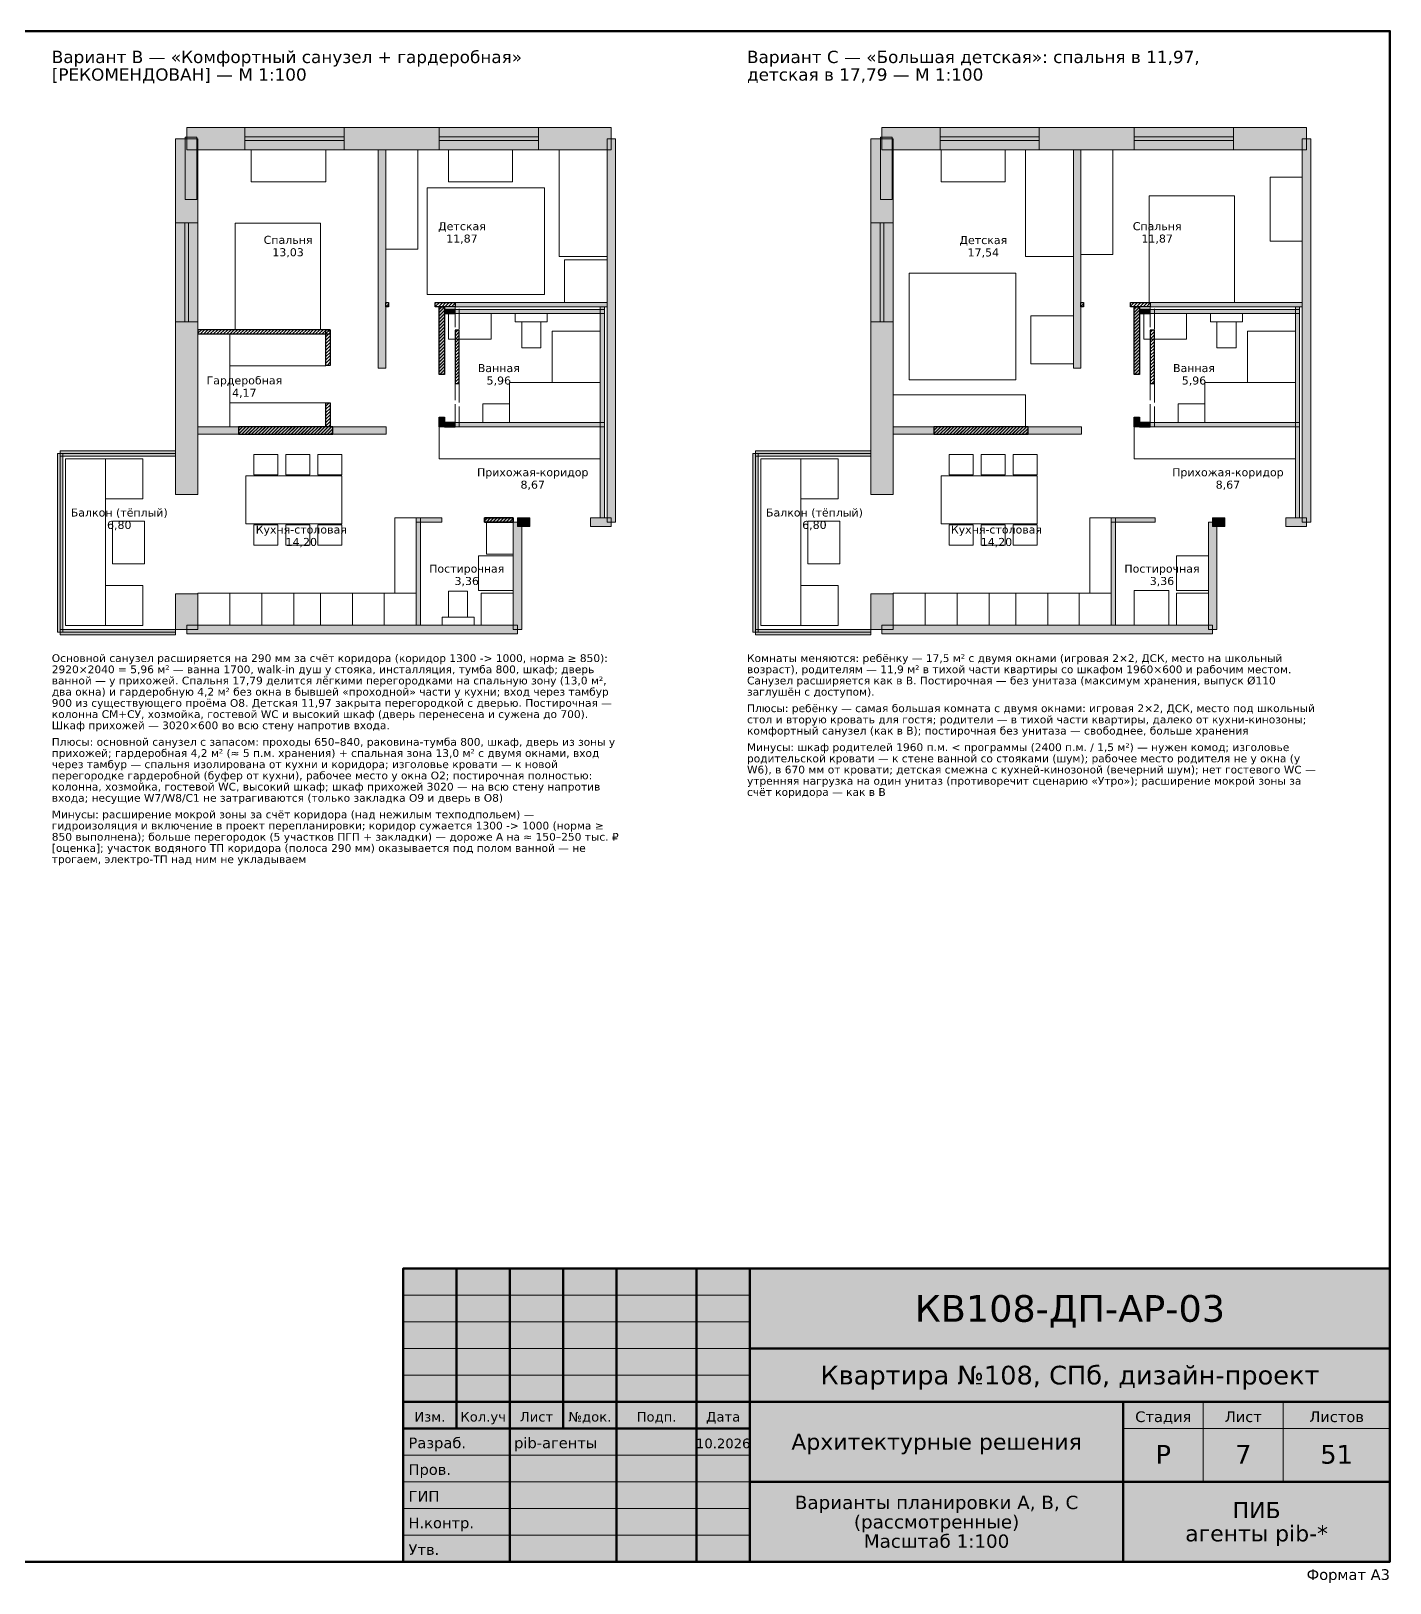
# Model space of a CAD drawing. Header units: millimetres. Extents: x 2000 to 41500, y 103 to 29200.
# Drawn here: x 16023 to 41500, y 103 to 29200 of the extents above; entities that cross this region are included whole.
import ezdxf
from ezdxf.enums import TextEntityAlignment as Align

# ---------------------------------------------------------------- set-up
doc = ezdxf.new("R2010")
doc.units = ezdxf.units.MM
doc.linetypes.add('DASHED', pattern=[1.524, 1.27, -0.254])
for name, color, linetype in [('AR-DEMO', 1, 'DASHED'), ('AR-NEW', 5, 'CONTINUOUS'), ('AR-WALLS', 7, 'CONTINUOUS'), ('FRAME', 7, 'CONTINUOUS'), ('FURN', 8, 'CONTINUOUS'), ('TEXT', 7, 'CONTINUOUS')]:
    doc.layers.add(name, color=color, linetype=linetype)
doc.styles.add('GOST', font='DejaVuSans.ttf')

msp = doc.modelspace()

# ---------------------------------------------------------------- hatches: boundary and pattern name
at = {"layer": 'AR-NEW', "true_color": 0x1f4e9c}
h = msp.add_hatch(dxfattribs=at)
h.set_pattern_fill('ANSI31', scale=13.75)
h.paths.add_polyline_path([(22672, 24031), (22672, 24111), (22722, 24111), (22722, 24031), (22672, 24031)])
h = msp.add_hatch(dxfattribs=at)
h.set_pattern_fill('ANSI31', scale=13.75)
h.paths.add_polyline_path([(23973, 24111), (23973, 24031), (23602, 24031), (23602, 24111), (23973, 24111)])
h = msp.add_hatch(dxfattribs=at)
h.set_pattern_fill('ANSI31', scale=13.75)
h.paths.add_polyline_path([(23673, 24031), (23773, 24031), (23773, 22760), (23673, 22760), (23673, 24031)])
at = {"layer": 'AR-NEW', "true_color": 0xe3eefb, "transparency": 33554559}
h = msp.add_hatch(color=7, dxfattribs=at)
h.dxf.hatch_style = 1
h.paths.add_polyline_path([(23673, 24031), (23773, 24031), (23773, 22760), (23673, 22760), (23673, 24031)])
at = {"layer": 'AR-NEW', "true_color": 0x1f4e9c}
h = msp.add_hatch(dxfattribs=at)
h.set_pattern_fill('ANSI31', scale=13.75)
h.paths.add_polyline_path([(23973, 23901), (23973, 23981), (23773, 23981), (23773, 23901), (23973, 23901)])
at = {"layer": 'AR-NEW', "true_color": 0xe3eefb, "transparency": 33554559}
h = msp.add_hatch(color=7, dxfattribs=at)
h.dxf.hatch_style = 1
h.paths.add_polyline_path([(23973, 23901), (23973, 23981), (23773, 23981), (23773, 23901), (23973, 23901)])
at = {"layer": 'AR-NEW', "true_color": 0x1f4e9c}
h = msp.add_hatch(dxfattribs=at)
h.set_pattern_fill('ANSI31', scale=13.75)
h.paths.add_polyline_path([(35706, 24031), (35706, 24111), (35756, 24111), (35756, 24031), (35706, 24031)])
h = msp.add_hatch(dxfattribs=at)
h.set_pattern_fill('ANSI31', scale=13.75)
h.paths.add_polyline_path([(37006, 24111), (37006, 24031), (36636, 24031), (36636, 24111), (37006, 24111)])
h = msp.add_hatch(dxfattribs=at)
h.set_pattern_fill('ANSI31', scale=13.75)
h.paths.add_polyline_path([(36706, 24031), (36806, 24031), (36806, 22760), (36706, 22760), (36706, 24031)])
at = {"layer": 'AR-NEW', "true_color": 0xe3eefb, "transparency": 33554559}
h = msp.add_hatch(color=7, dxfattribs=at)
h.dxf.hatch_style = 1
h.paths.add_polyline_path([(36706, 24031), (36806, 24031), (36806, 22760), (36706, 22760), (36706, 24031)])
at = {"layer": 'AR-NEW', "true_color": 0x1f4e9c}
h = msp.add_hatch(dxfattribs=at)
h.set_pattern_fill('ANSI31', scale=13.75)
h.paths.add_polyline_path([(37006, 23901), (37006, 23981), (36806, 23981), (36806, 23901), (37006, 23901)])
at = {"layer": 'AR-NEW', "true_color": 0xe3eefb, "transparency": 33554559}
h = msp.add_hatch(color=7, dxfattribs=at)
h.dxf.hatch_style = 1
h.paths.add_polyline_path([(37006, 23901), (37006, 23981), (36806, 23981), (36806, 23901), (37006, 23901)])
at = {"layer": 'AR-NEW', "true_color": 0x1f4e9c}
h = msp.add_hatch(dxfattribs=at)
h.set_pattern_fill('ANSI31', scale=13.75)
h.paths.add_polyline_path([(21632, 23520), (21632, 23600), (19152, 23600), (19152, 23520), (21632, 23520)])
h = msp.add_hatch(dxfattribs=at)
h.set_pattern_fill('ANSI31', scale=13.75)
h.paths.add_polyline_path([(21552, 23600), (21632, 23600), (21632, 22931), (21552, 22931), (21552, 23600)])
h = msp.add_hatch(dxfattribs=at)
h.set_pattern_fill('ANSI31', scale=13.75)
h.paths.add_polyline_path([(24052, 22591), (24052, 23591), (23973, 23591), (23973, 22591), (24052, 22591)])
h = msp.add_hatch(dxfattribs=at)
h.set_pattern_fill('ANSI31', scale=13.75)
h.paths.add_polyline_path([(37086, 22591), (37086, 23591), (37006, 23591), (37006, 22591), (37086, 22591)])
h = msp.add_hatch(dxfattribs=at)
h.set_pattern_fill('ANSI31', scale=13.75)
h.paths.add_polyline_path([(21632, 21781), (21552, 21781), (21552, 22231), (21632, 22231), (21632, 21781)])
h = msp.add_hatch(dxfattribs=at)
h.set_pattern_fill('ANSI31', scale=13.75)
h.paths.add_polyline_path([(23773, 21781), (23673, 21781), (23673, 21960), (23773, 21960), (23773, 21781)])
at = {"layer": 'AR-NEW', "true_color": 0xe3eefb, "transparency": 33554559}
h = msp.add_hatch(color=7, dxfattribs=at)
h.dxf.hatch_style = 1
h.paths.add_polyline_path([(23773, 21781), (23673, 21781), (23673, 21960), (23773, 21960), (23773, 21781)])
at = {"layer": 'AR-NEW', "true_color": 0x1f4e9c}
h = msp.add_hatch(dxfattribs=at)
h.set_pattern_fill('ANSI31', scale=13.75)
h.paths.add_polyline_path([(23973, 21781), (23973, 21861), (23773, 21861), (23773, 21781), (23973, 21781)])
at = {"layer": 'AR-NEW', "true_color": 0xe3eefb, "transparency": 33554559}
h = msp.add_hatch(color=7, dxfattribs=at)
h.dxf.hatch_style = 1
h.paths.add_polyline_path([(23973, 21781), (23973, 21861), (23773, 21861), (23773, 21781), (23973, 21781)])
at = {"layer": 'AR-NEW', "true_color": 0x1f4e9c}
h = msp.add_hatch(dxfattribs=at)
h.set_pattern_fill('ANSI31', scale=13.75)
h.paths.add_polyline_path([(36806, 21781), (36706, 21781), (36706, 21960), (36806, 21960), (36806, 21781)])
at = {"layer": 'AR-NEW', "true_color": 0xe3eefb, "transparency": 33554559}
h = msp.add_hatch(color=7, dxfattribs=at)
h.dxf.hatch_style = 1
h.paths.add_polyline_path([(36806, 21781), (36706, 21781), (36706, 21960), (36806, 21960), (36806, 21781)])
at = {"layer": 'AR-NEW', "true_color": 0x1f4e9c}
h = msp.add_hatch(dxfattribs=at)
h.set_pattern_fill('ANSI31', scale=13.75)
h.paths.add_polyline_path([(37006, 21781), (37006, 21861), (36806, 21861), (36806, 21781), (37006, 21781)])
at = {"layer": 'AR-NEW', "true_color": 0xe3eefb, "transparency": 33554559}
h = msp.add_hatch(color=7, dxfattribs=at)
h.dxf.hatch_style = 1
h.paths.add_polyline_path([(37006, 21781), (37006, 21861), (36806, 21861), (36806, 21781), (37006, 21781)])
at = {"layer": 'AR-NEW', "true_color": 0x1f4e9c}
h = msp.add_hatch(dxfattribs=at)
h.set_pattern_fill('ANSI31', scale=13.75)
h.paths.add_polyline_path([(21682, 21641), (21682, 21781), (19912, 21781), (19912, 21641), (21682, 21641)])
at = {"layer": 'AR-NEW', "true_color": 0xfbf3df, "transparency": 33554559}
h = msp.add_hatch(color=7, dxfattribs=at)
h.dxf.hatch_style = 1
h.paths.add_polyline_path([(21682, 21641), (21682, 21781), (19912, 21781), (19912, 21641), (21682, 21641)])
at = {"layer": 'AR-NEW', "true_color": 0x1f4e9c}
h = msp.add_hatch(dxfattribs=at)
h.set_pattern_fill('ANSI31', scale=13.75)
h.paths.add_polyline_path([(21682, 21640), (21682, 21780), (19912, 21780), (19912, 21640), (21682, 21640)])
h = msp.add_hatch(dxfattribs=at)
h.set_pattern_fill('ANSI31', scale=13.75)
h.paths.add_polyline_path([(34716, 21641), (34716, 21781), (32946, 21781), (32946, 21641), (34716, 21641)])
at = {"layer": 'AR-NEW', "true_color": 0xfbf3df, "transparency": 33554559}
h = msp.add_hatch(color=7, dxfattribs=at)
h.dxf.hatch_style = 1
h.paths.add_polyline_path([(34716, 21641), (34716, 21781), (32946, 21781), (32946, 21641), (34716, 21641)])
at = {"layer": 'AR-NEW', "true_color": 0x1f4e9c}
h = msp.add_hatch(dxfattribs=at)
h.set_pattern_fill('ANSI31', scale=13.75)
h.paths.add_polyline_path([(34716, 21640), (34716, 21780), (32946, 21780), (32946, 21640), (34716, 21640)])
h = msp.add_hatch(dxfattribs=at)
h.set_pattern_fill('ANSI31', scale=13.75)
h.paths.add_polyline_path([(25062, 19991), (25062, 20071), (24523, 20071), (24523, 19991), (25062, 19991)])
at = {"layer": 'AR-NEW', "true_color": 0xe3eefb, "transparency": 33554559}
h = msp.add_hatch(color=7, dxfattribs=at)
h.dxf.hatch_style = 1
h.paths.add_polyline_path([(25062, 19991), (25062, 20071), (24523, 20071), (24523, 19991), (25062, 19991)])
at = {"layer": 'AR-NEW', "true_color": 0x1f4e9c}
h = msp.add_hatch(dxfattribs=at)
h.set_pattern_fill('ANSI31', scale=13.75)
h.paths.add_polyline_path([(25062, 20071), (25062, 19991), (24523, 19991), (24523, 20071), (25062, 20071)])
at = {"layer": 'AR-WALLS', "true_color": 0x262626}
h = msp.add_hatch(color=7, dxfattribs=at)
h.dxf.hatch_style = 1
h.paths.add_polyline_path([(18942, 27391), (20032, 27391), (20032, 26971), (18942, 26971), (18942, 27391)])
at = {"layer": 'AR-WALLS', "true_color": 0xffffff}
h = msp.add_hatch(color=7, dxfattribs=at)
h.dxf.hatch_style = 1
h.paths.add_polyline_path([(20032, 26971), (21892, 26971), (21892, 27391), (20032, 27391)])
at = {"layer": 'AR-WALLS', "true_color": 0x262626}
h = msp.add_hatch(color=7, dxfattribs=at)
h.dxf.hatch_style = 1
h.paths.add_polyline_path([(21892, 26971), (21892, 27391), (23673, 27391), (23673, 26971), (21892, 26971)])
at = {"layer": 'AR-WALLS', "true_color": 0xffffff}
h = msp.add_hatch(color=7, dxfattribs=at)
h.dxf.hatch_style = 1
h.paths.add_polyline_path([(23673, 26971), (25534, 26971), (25534, 27391), (23673, 27391)])
at = {"layer": 'AR-WALLS', "true_color": 0x262626}
h = msp.add_hatch(color=7, dxfattribs=at)
h.dxf.hatch_style = 1
h.paths.add_polyline_path([(26902, 26971), (25534, 26971), (25534, 27391), (26902, 27391), (26902, 26971)])
h = msp.add_hatch(color=7, dxfattribs=at)
h.dxf.hatch_style = 1
h.paths.add_polyline_path([(31976, 27391), (33066, 27391), (33066, 26971), (31976, 26971), (31976, 27391)])
at = {"layer": 'AR-WALLS', "true_color": 0xffffff}
h = msp.add_hatch(color=7, dxfattribs=at)
h.dxf.hatch_style = 1
h.paths.add_polyline_path([(33066, 26971), (34926, 26971), (34926, 27391), (33066, 27391)])
at = {"layer": 'AR-WALLS', "true_color": 0x262626}
h = msp.add_hatch(color=7, dxfattribs=at)
h.dxf.hatch_style = 1
h.paths.add_polyline_path([(34926, 26971), (34926, 27391), (36706, 27391), (36706, 26971), (34926, 26971)])
at = {"layer": 'AR-WALLS', "true_color": 0xffffff}
h = msp.add_hatch(color=7, dxfattribs=at)
h.dxf.hatch_style = 1
h.paths.add_polyline_path([(36706, 26971), (38567, 26971), (38567, 27391), (36706, 27391)])
at = {"layer": 'AR-WALLS', "true_color": 0x262626}
h = msp.add_hatch(color=7, dxfattribs=at)
h.dxf.hatch_style = 1
h.paths.add_polyline_path([(39936, 26971), (38567, 26971), (38567, 27391), (39936, 27391), (39936, 26971)])
h = msp.add_hatch(color=7, dxfattribs=at)
h.dxf.hatch_style = 1
h.paths.add_polyline_path([(19152, 27181), (19152, 25606), (18732, 25606), (18732, 27181), (19152, 27181)])
h = msp.add_hatch(color=7, dxfattribs=at)
h.dxf.hatch_style = 1
h.paths.add_polyline_path([(19132, 26041), (19132, 27211), (18912, 27211), (18912, 26041), (19132, 26041)])
h = msp.add_hatch(color=7, dxfattribs=at)
h.dxf.hatch_style = 1
h.paths.add_polyline_path([(26982, 19990), (26982, 27181), (26823, 27181), (26823, 19990), (26982, 19990)])
h = msp.add_hatch(color=7, dxfattribs=at)
h.dxf.hatch_style = 1
h.paths.add_polyline_path([(32186, 27181), (32186, 25606), (31766, 25606), (31766, 27181), (32186, 27181)])
h = msp.add_hatch(color=7, dxfattribs=at)
h.dxf.hatch_style = 1
h.paths.add_polyline_path([(32165, 26041), (32165, 27211), (31946, 27211), (31946, 26041), (32165, 26041)])
h = msp.add_hatch(color=7, dxfattribs=at)
h.dxf.hatch_style = 1
h.paths.add_polyline_path([(40016, 19990), (40016, 27181), (39856, 27181), (39856, 19990), (40016, 19990)])
h = msp.add_hatch(color=7, dxfattribs=at)
h.dxf.hatch_style = 1
h.paths.add_polyline_path([(22532, 26971), (22672, 26971), (22672, 22880), (22532, 22880), (22532, 26971)])
h = msp.add_hatch(color=7, dxfattribs=at)
h.dxf.hatch_style = 1
h.paths.add_polyline_path([(35566, 26971), (35706, 26971), (35706, 22880), (35566, 22880), (35566, 26971)])
at = {"layer": 'AR-WALLS', "true_color": 0xffffff}
h = msp.add_hatch(color=7, dxfattribs=at)
h.dxf.hatch_style = 1
h.paths.add_polyline_path([(18732, 23746), (19152, 23746), (19152, 25606), (18732, 25606)])
h = msp.add_hatch(color=7, dxfattribs=at)
h.dxf.hatch_style = 1
h.paths.add_polyline_path([(31766, 23746), (32186, 23746), (32186, 25606), (31766, 25606)])
at = {"layer": 'AR-WALLS', "true_color": 0x6e6e6e}
h = msp.add_hatch(color=7, dxfattribs=at)
h.dxf.hatch_style = 1
h.paths.add_polyline_path([(26823, 24030), (26823, 24110), (23973, 24110), (23973, 24030), (26823, 24030)])
h = msp.add_hatch(color=7, dxfattribs=at)
h.dxf.hatch_style = 1
h.paths.add_polyline_path([(26774, 23901), (26774, 23981), (23973, 23981), (23973, 23901), (26774, 23901)])
h = msp.add_hatch(color=7, dxfattribs=at)
h.dxf.hatch_style = 1
h.paths.add_polyline_path([(26774, 20071), (26774, 24030), (26694, 24030), (26694, 20071), (26774, 20071)])
h = msp.add_hatch(color=7, dxfattribs=at)
h.dxf.hatch_style = 1
h.paths.add_polyline_path([(39856, 24030), (39856, 24110), (37006, 24110), (37006, 24030), (39856, 24030)])
h = msp.add_hatch(color=7, dxfattribs=at)
h.dxf.hatch_style = 1
h.paths.add_polyline_path([(39807, 23901), (39807, 23981), (37006, 23981), (37006, 23901), (39807, 23901)])
h = msp.add_hatch(color=7, dxfattribs=at)
h.dxf.hatch_style = 1
h.paths.add_polyline_path([(39807, 20071), (39807, 24030), (39727, 24030), (39727, 20071), (39807, 20071)])
at = {"layer": 'AR-WALLS', "true_color": 0x262626}
h = msp.add_hatch(color=7, dxfattribs=at)
h.dxf.hatch_style = 1
h.paths.add_polyline_path([(18732, 23746), (19152, 23746), (19152, 20510), (18732, 20510), (18732, 23746)])
h = msp.add_hatch(color=7, dxfattribs=at)
h.dxf.hatch_style = 1
h.paths.add_polyline_path([(31766, 23746), (32186, 23746), (32186, 20510), (31766, 20510), (31766, 23746)])
at = {"layer": 'AR-WALLS', "true_color": 0x6e6e6e}
h = msp.add_hatch(color=7, dxfattribs=at)
h.dxf.hatch_style = 1
h.paths.add_polyline_path([(26774, 21781), (26774, 21861), (23973, 21861), (23973, 21781), (26774, 21781)])
h = msp.add_hatch(color=7, dxfattribs=at)
h.dxf.hatch_style = 1
h.paths.add_polyline_path([(39807, 21781), (39807, 21861), (37006, 21861), (37006, 21781), (39807, 21781)])
at = {"layer": 'AR-WALLS', "true_color": 0x262626}
h = msp.add_hatch(color=7, dxfattribs=at)
h.dxf.hatch_style = 1
h.paths.add_polyline_path([(19152, 21640), (19152, 21780), (19912, 21780), (19912, 21640), (19152, 21640)])
h = msp.add_hatch(color=7, dxfattribs=at)
h.dxf.hatch_style = 1
h.paths.add_polyline_path([(22682, 21780), (22682, 21640), (21682, 21640), (21682, 21780), (22682, 21780)])
h = msp.add_hatch(color=7, dxfattribs=at)
h.dxf.hatch_style = 1
h.paths.add_polyline_path([(32186, 21640), (32186, 21780), (32946, 21780), (32946, 21640), (32186, 21640)])
h = msp.add_hatch(color=7, dxfattribs=at)
h.dxf.hatch_style = 1
h.paths.add_polyline_path([(35716, 21780), (35716, 21640), (34716, 21640), (34716, 21780), (35716, 21780)])
at = {"layer": 'AR-WALLS', "true_color": 0xffffff}
h = msp.add_hatch(color=7, dxfattribs=at)
h.dxf.hatch_style = 1
h.paths.add_polyline_path([(16522, 17930), (16622, 17930), (16622, 21278), (16522, 21278)])
h = msp.add_hatch(color=7, dxfattribs=at)
h.dxf.hatch_style = 1
h.paths.add_polyline_path([(16572, 21228), (18732, 21228), (18732, 21328), (16572, 21328)])
h = msp.add_hatch(color=7, dxfattribs=at)
h.dxf.hatch_style = 1
h.paths.add_polyline_path([(29555, 17930), (29655, 17930), (29655, 21278), (29555, 21278)])
h = msp.add_hatch(color=7, dxfattribs=at)
h.dxf.hatch_style = 1
h.paths.add_polyline_path([(29605, 21228), (31766, 21228), (31766, 21328), (29605, 21328)])
at = {"layer": 'AR-WALLS', "true_color": 0x6e6e6e}
h = msp.add_hatch(color=7, dxfattribs=at)
h.dxf.hatch_style = 1
h.paths.add_polyline_path([(23323, 18060), (23323, 20071), (23242, 20071), (23242, 18060), (23323, 18060)])
h = msp.add_hatch(color=7, dxfattribs=at)
h.dxf.hatch_style = 1
h.paths.add_polyline_path([(23242, 20071), (23723, 20071), (23723, 19991), (23242, 19991), (23242, 20071)])
at = {"layer": 'AR-WALLS', "true_color": 0x262626}
h = msp.add_hatch(color=7, dxfattribs=at)
h.dxf.hatch_style = 1
h.paths.add_polyline_path([(25223, 17980), (25223, 19990), (25062, 19990), (25062, 17980), (25223, 17980)])
h = msp.add_hatch(color=7, dxfattribs=at)
h.dxf.hatch_style = 1
h.paths.add_polyline_path([(25142, 19910), (25142, 20070), (25373, 20070), (25373, 19910), (25142, 19910)])
h = msp.add_hatch(color=7, dxfattribs=at)
h.dxf.hatch_style = 1
h.paths.add_polyline_path([(26902, 20070), (26902, 19910), (26512, 19910), (26512, 20070), (26902, 20070)])
at = {"layer": 'AR-WALLS', "true_color": 0x6e6e6e}
h = msp.add_hatch(color=7, dxfattribs=at)
h.dxf.hatch_style = 1
h.paths.add_polyline_path([(36356, 18060), (36356, 20071), (36276, 20071), (36276, 18060), (36356, 18060)])
h = msp.add_hatch(color=7, dxfattribs=at)
h.dxf.hatch_style = 1
h.paths.add_polyline_path([(36276, 19991), (36276, 20071), (37096, 20071), (37096, 19991), (36276, 19991)])
at = {"layer": 'AR-WALLS', "true_color": 0x262626}
h = msp.add_hatch(color=7, dxfattribs=at)
h.dxf.hatch_style = 1
h.paths.add_polyline_path([(38256, 17980), (38256, 19990), (38096, 19990), (38096, 17980), (38256, 17980)])
h = msp.add_hatch(color=7, dxfattribs=at)
h.dxf.hatch_style = 1
h.paths.add_polyline_path([(38176, 19910), (38176, 20070), (38406, 20070), (38406, 19910), (38176, 19910)])
h = msp.add_hatch(color=7, dxfattribs=at)
h.dxf.hatch_style = 1
h.paths.add_polyline_path([(39936, 20070), (39936, 19910), (39546, 19910), (39546, 20070), (39936, 20070)])
h = msp.add_hatch(color=7, dxfattribs=at)
h.dxf.hatch_style = 1
h.paths.add_polyline_path([(18732, 17980), (18732, 18650), (19152, 18650), (19152, 17980), (18732, 17980)])
h = msp.add_hatch(color=7, dxfattribs=at)
h.dxf.hatch_style = 1
h.paths.add_polyline_path([(31766, 17980), (31766, 18650), (32186, 18650), (32186, 17980), (31766, 17980)])
h = msp.add_hatch(color=7, dxfattribs=at)
h.dxf.hatch_style = 1
h.paths.add_polyline_path([(25142, 17900), (25142, 18060), (18942, 18060), (18942, 17900), (25142, 17900)])
h = msp.add_hatch(color=7, dxfattribs=at)
h.dxf.hatch_style = 1
h.paths.add_polyline_path([(38176, 17900), (38176, 18060), (31976, 18060), (31976, 17900), (38176, 17900)])
at = {"layer": 'AR-WALLS', "true_color": 0xffffff}
h = msp.add_hatch(color=7, dxfattribs=at)
h.dxf.hatch_style = 1
h.paths.add_polyline_path([(16572, 17880), (18732, 17880), (18732, 17980), (16572, 17980)])
h = msp.add_hatch(color=7, dxfattribs=at)
h.dxf.hatch_style = 1
h.paths.add_polyline_path([(29605, 17880), (31766, 17880), (31766, 17980), (29605, 17980)])
at = {"layer": 'FRAME', "true_color": 0xffffff}
h = msp.add_hatch(color=7, dxfattribs=at)
h.dxf.hatch_style = 1
h.paths.add_polyline_path([(23000, 500), (41500, 500), (41500, 6000), (23000, 6000)])

# ---------------------------------------------------------------- linework, layer by layer
at = {"layer": 'AR-DEMO', "linetype": 'DASHED', "lineweight": 20, "ltscale": 300, "true_color": 0xc0392b}
for points in [[(24052, 21781), (24052, 24030), (23973, 24030), (23973, 21781), (24052, 21781)], [(37086, 21781), (37086, 24030), (37006, 24030), (37006, 21781), (37086, 21781)]]:
    msp.add_lwpolyline(points, close=True, dxfattribs=at)
at = {"layer": 'AR-NEW', "lineweight": 25, "true_color": 0x1f4e9c}
for points in [[(22672, 24031), (22672, 24111), (22722, 24111), (22722, 24031), (22672, 24031)], [(23973, 24111), (23973, 24031), (23602, 24031), (23602, 24111), (23973, 24111)], [(23673, 24031), (23773, 24031), (23773, 22760), (23673, 22760), (23673, 24031)], [(23973, 23901), (23973, 23981), (23773, 23981), (23773, 23901), (23973, 23901)], [(35706, 24031), (35706, 24111), (35756, 24111), (35756, 24031), (35706, 24031)], [(37006, 24111), (37006, 24031), (36636, 24031), (36636, 24111), (37006, 24111)], [(36706, 24031), (36806, 24031), (36806, 22760), (36706, 22760), (36706, 24031)], [(37006, 23901), (37006, 23981), (36806, 23981), (36806, 23901), (37006, 23901)], [(21632, 23520), (21632, 23600), (19152, 23600), (19152, 23520), (21632, 23520)], [(21552, 23600), (21632, 23600), (21632, 22931), (21552, 22931), (21552, 23600)], [(24052, 22591), (24052, 23591), (23973, 23591), (23973, 22591), (24052, 22591)], [(37086, 22591), (37086, 23591), (37006, 23591), (37006, 22591), (37086, 22591)], [(21632, 21781), (21552, 21781), (21552, 22231), (21632, 22231), (21632, 21781)], [(23773, 21781), (23673, 21781), (23673, 21960), (23773, 21960), (23773, 21781)], [(23973, 21781), (23973, 21861), (23773, 21861), (23773, 21781), (23973, 21781)], [(36806, 21781), (36706, 21781), (36706, 21960), (36806, 21960), (36806, 21781)], [(37006, 21781), (37006, 21861), (36806, 21861), (36806, 21781), (37006, 21781)], [(21682, 21641), (21682, 21781), (19912, 21781), (19912, 21641), (21682, 21641)], [(21682, 21640), (21682, 21780), (19912, 21780), (19912, 21640), (21682, 21640)], [(34716, 21641), (34716, 21781), (32946, 21781), (32946, 21641), (34716, 21641)], [(34716, 21640), (34716, 21780), (32946, 21780), (32946, 21640), (34716, 21640)], [(25062, 19991), (25062, 20071), (24523, 20071), (24523, 19991), (25062, 19991)], [(25062, 20071), (25062, 19991), (24523, 19991), (24523, 20071), (25062, 20071)]]:
    msp.add_lwpolyline(points, close=True, dxfattribs=at)
at = {"layer": 'AR-WALLS', "color": 7, "lineweight": 20}
for points in [[(18942, 27391), (20032, 27391), (20032, 26971), (18942, 26971), (18942, 27391)], [(21892, 26971), (21892, 27391), (23673, 27391), (23673, 26971), (21892, 26971)], [(26902, 26971), (25534, 26971), (25534, 27391), (26902, 27391), (26902, 26971)], [(31976, 27391), (33066, 27391), (33066, 26971), (31976, 26971), (31976, 27391)], [(34926, 26971), (34926, 27391), (36706, 27391), (36706, 26971), (34926, 26971)], [(39936, 26971), (38567, 26971), (38567, 27391), (39936, 27391), (39936, 26971)], [(19152, 27181), (19152, 25606), (18732, 25606), (18732, 27181), (19152, 27181)], [(19132, 26041), (19132, 27211), (18912, 27211), (18912, 26041), (19132, 26041)], [(26982, 19990), (26982, 27181), (26823, 27181), (26823, 19990), (26982, 19990)], [(32186, 27181), (32186, 25606), (31766, 25606), (31766, 27181), (32186, 27181)], [(32165, 26041), (32165, 27211), (31946, 27211), (31946, 26041), (32165, 26041)], [(40016, 19990), (40016, 27181), (39856, 27181), (39856, 19990), (40016, 19990)], [(22532, 26971), (22672, 26971), (22672, 22880), (22532, 22880), (22532, 26971)], [(35566, 26971), (35706, 26971), (35706, 22880), (35566, 22880), (35566, 26971)], [(26823, 24030), (26823, 24110), (23973, 24110), (23973, 24030), (26823, 24030)], [(26774, 23901), (26774, 23981), (23973, 23981), (23973, 23901), (26774, 23901)], [(26774, 20071), (26774, 24030), (26694, 24030), (26694, 20071), (26774, 20071)], [(39856, 24030), (39856, 24110), (37006, 24110), (37006, 24030), (39856, 24030)], [(39807, 23901), (39807, 23981), (37006, 23981), (37006, 23901), (39807, 23901)], [(39807, 20071), (39807, 24030), (39727, 24030), (39727, 20071), (39807, 20071)], [(18732, 23746), (19152, 23746), (19152, 20510), (18732, 20510), (18732, 23746)], [(31766, 23746), (32186, 23746), (32186, 20510), (31766, 20510), (31766, 23746)], [(26774, 21781), (26774, 21861), (23973, 21861), (23973, 21781), (26774, 21781)], [(39807, 21781), (39807, 21861), (37006, 21861), (37006, 21781), (39807, 21781)], [(19152, 21640), (19152, 21780), (19912, 21780), (19912, 21640), (19152, 21640)], [(22682, 21780), (22682, 21640), (21682, 21640), (21682, 21780), (22682, 21780)], [(32186, 21640), (32186, 21780), (32946, 21780), (32946, 21640), (32186, 21640)], [(35716, 21780), (35716, 21640), (34716, 21640), (34716, 21780), (35716, 21780)], [(16522, 17930), (16622, 17930), (16622, 21278), (16522, 21278)], [(16572, 21228), (18732, 21228), (18732, 21328), (16572, 21328)], [(29555, 17930), (29655, 17930), (29655, 21278), (29555, 21278)], [(29605, 21228), (31766, 21228), (31766, 21328), (29605, 21328)], [(23323, 18060), (23323, 20071), (23242, 20071), (23242, 18060), (23323, 18060)], [(23242, 20071), (23723, 20071), (23723, 19991), (23242, 19991), (23242, 20071)], [(25223, 17980), (25223, 19990), (25062, 19990), (25062, 17980), (25223, 17980)], [(25142, 19910), (25142, 20070), (25373, 20070), (25373, 19910), (25142, 19910)], [(26902, 20070), (26902, 19910), (26512, 19910), (26512, 20070), (26902, 20070)], [(36356, 18060), (36356, 20071), (36276, 20071), (36276, 18060), (36356, 18060)], [(36276, 19991), (36276, 20071), (37096, 20071), (37096, 19991), (36276, 19991)], [(38256, 17980), (38256, 19990), (38096, 19990), (38096, 17980), (38256, 17980)], [(38176, 19910), (38176, 20070), (38406, 20070), (38406, 19910), (38176, 19910)], [(39936, 20070), (39936, 19910), (39546, 19910), (39546, 20070), (39936, 20070)], [(18732, 17980), (18732, 18650), (19152, 18650), (19152, 17980), (18732, 17980)], [(31766, 17980), (31766, 18650), (32186, 18650), (32186, 17980), (31766, 17980)], [(25142, 17900), (25142, 18060), (18942, 18060), (18942, 17900), (25142, 17900)], [(38176, 17900), (38176, 18060), (31976, 18060), (31976, 17900), (38176, 17900)], [(16572, 17880), (18732, 17880), (18732, 17980), (16572, 17980)], [(29605, 17880), (31766, 17880), (31766, 17980), (29605, 17980)]]:
    msp.add_lwpolyline(points, close=True, dxfattribs=at)
at = {"layer": 'AR-WALLS', "color": 7, "lineweight": 15}
for points in [[(20032, 26971), (21892, 26971), (21892, 27391), (20032, 27391)], [(23673, 26971), (25534, 26971), (25534, 27391), (23673, 27391)], [(33066, 26971), (34926, 26971), (34926, 27391), (33066, 27391)], [(36706, 26971), (38567, 26971), (38567, 27391), (36706, 27391)], [(18732, 23746), (19152, 23746), (19152, 25606), (18732, 25606)], [(31766, 23746), (32186, 23746), (32186, 25606), (31766, 25606)]]:
    msp.add_lwpolyline(points, close=True, dxfattribs=at)
for points in [[(20032, 27215), (21892, 27215)], [(20032, 27147), (21892, 27147)], [(23673, 27215), (25534, 27215)], [(23673, 27147), (25534, 27147)], [(33066, 27215), (34926, 27215)], [(33066, 27147), (34926, 27147)], [(36706, 27215), (38567, 27215)], [(36706, 27147), (38567, 27147)], [(18909, 23746), (18909, 25606)], [(18976, 23746), (18976, 25606)], [(31942, 23746), (31942, 25606)], [(32009, 23746), (32009, 25606)], [(16572, 17930), (16572, 21278)], [(16572, 21278), (18732, 21278)], [(29605, 17930), (29605, 21278)], [(29605, 21278), (31766, 21278)], [(16572, 17930), (18732, 17930)], [(29605, 17930), (31766, 17930)]]:
    msp.add_lwpolyline(points, dxfattribs=at)
at = {"layer": 'FRAME', "color": 7, "lineweight": 50}
for points in [[(2000, 500), (41500, 500), (41500, 29200), (2000, 29200)], [(23000, 500), (41500, 500), (41500, 6000), (23000, 6000)]]:
    msp.add_lwpolyline(points, close=True, dxfattribs=at)
for points in [[(24000, 3000), (24000, 6000)], [(25000, 500), (25000, 6000)], [(26000, 3000), (26000, 6000)], [(27000, 500), (27000, 6000)], [(28500, 500), (28500, 6000)], [(29500, 500), (29500, 6000)], [(29500, 4500), (41500, 4500)], [(23000, 3500), (29500, 3500)], [(29500, 3500), (41500, 3500)], [(36500, 500), (36500, 3500)], [(23000, 3000), (29500, 3000)], [(29500, 2000), (41500, 2000)]]:
    msp.add_lwpolyline(points, dxfattribs=at)
at = {"layer": 'FRAME', "color": 7, "lineweight": 20}
for points in [[(23000, 5500), (29500, 5500)], [(23000, 5000), (29500, 5000)], [(23000, 4500), (29500, 4500)], [(23000, 4000), (29500, 4000)], [(38000, 2000), (38000, 3500)], [(39500, 2000), (39500, 3500)], [(36500, 3000), (41500, 3000)], [(23000, 2500), (29500, 2500)], [(23000, 2000), (29500, 2000)], [(23000, 1500), (29500, 1500)], [(23000, 1000), (29500, 1000)]]:
    msp.add_lwpolyline(points, dxfattribs=at)
at = {"layer": 'FURN', "lineweight": 13, "true_color": 0xb8b8b8}
for points in [[(20152, 26371), (21552, 26371), (21552, 26971), (20152, 26971)], [(22672, 25111), (23273, 25111), (23273, 26971), (22672, 26971)], [(23852, 26371), (25052, 26371), (25052, 26971), (23852, 26971)], [(25923, 24971), (26823, 24971), (26823, 26971), (25923, 26971)], [(33086, 26371), (34286, 26371), (34286, 26971), (33086, 26971)], [(34666, 24971), (35566, 24971), (35566, 26971), (34666, 26971)], [(35706, 25011), (36306, 25011), (36306, 26971), (35706, 26971)], [(23452, 24260), (25652, 24260), (25652, 26260), (23452, 26260)], [(39256, 25260), (39856, 25260), (39856, 26460), (39256, 26460)], [(36986, 24111), (38586, 24111), (38586, 26111), (36986, 26111)], [(19852, 23600), (21452, 23600), (21452, 25600), (19852, 25600)], [(26023, 24111), (26823, 24111), (26823, 24911), (26023, 24911)], [(32486, 22660), (34486, 22660), (34486, 24660), (32486, 24660)], [(23852, 23421), (24652, 23421), (24652, 23901), (23852, 23901)], [(25102, 23751), (25702, 23751), (25702, 23901), (25102, 23901)], [(34766, 22960), (35566, 22960), (35566, 23860), (34766, 23860)], [(36886, 23421), (37686, 23421), (37686, 23901), (36886, 23901)], [(38136, 23751), (38736, 23751), (38736, 23901), (38136, 23901)], [(25223, 23261), (25582, 23261), (25582, 23751), (25223, 23751)], [(25794, 22610), (26694, 22610), (26694, 23576), (25794, 23576)], [(38256, 23261), (38616, 23261), (38616, 23751), (38256, 23751)], [(38827, 22610), (39727, 22610), (39727, 23576), (38827, 23576)], [(19152, 21781), (19752, 21781), (19752, 23520), (19152, 23520)], [(19752, 22920), (21552, 22920), (21552, 23520), (19752, 23520)], [(24994, 21860), (26694, 21860), (26694, 22610), (24994, 22610)], [(38027, 21860), (39727, 21860), (39727, 22610), (38027, 22610)], [(19752, 21781), (21552, 21781), (21552, 22231), (19752, 22231)], [(24494, 21860), (24994, 21860), (24994, 22210), (24494, 22210)], [(32186, 21781), (34666, 21781), (34666, 22381), (32186, 22381)], [(37527, 21860), (38027, 21860), (38027, 22210), (37527, 22210)], [(23673, 21181), (26694, 21181), (26694, 21781), (23673, 21781)], [(36706, 21181), (39727, 21181), (39727, 21781), (36706, 21781)], [(20202, 20880), (20652, 20880), (20652, 21260), (20202, 21260)], [(20802, 20880), (21252, 20880), (21252, 21260), (20802, 21260)], [(21402, 20880), (21852, 20880), (21852, 21260), (21402, 21260)], [(33236, 20880), (33686, 20880), (33686, 21260), (33236, 21260)], [(33836, 20880), (34286, 20880), (34286, 21260), (33836, 21260)], [(34436, 20880), (34886, 20880), (34886, 21260), (34436, 21260)], [(16672, 18055), (17422, 18055), (17422, 21178), (16672, 21178)], [(17422, 20428), (18122, 20428), (18122, 21178), (17422, 21178)], [(29705, 18055), (30455, 18055), (30455, 21178), (29705, 21178)], [(30455, 20428), (31155, 20428), (31155, 21178), (30455, 21178)], [(20052, 19960), (21852, 19960), (21852, 20860), (20052, 20860)], [(33086, 19960), (34886, 19960), (34886, 20860), (33086, 20860)], [(17552, 19210), (18152, 19210), (18152, 20010), (17552, 20010)], [(20202, 19560), (20652, 19560), (20652, 19940), (20202, 19940)], [(20802, 19560), (21252, 19560), (21252, 19940), (20802, 19940)], [(21402, 19560), (21852, 19560), (21852, 19940), (21402, 19940)], [(22842, 18660), (23242, 18660), (23242, 20071), (22842, 20071)], [(24562, 19391), (25062, 19391), (25062, 19991), (24562, 19991)], [(30586, 19210), (31186, 19210), (31186, 20010), (30586, 20010)], [(33236, 19560), (33686, 19560), (33686, 19940), (33236, 19940)], [(33836, 19560), (34286, 19560), (34286, 19940), (33836, 19940)], [(34436, 19560), (34886, 19560), (34886, 19940), (34436, 19940)], [(35876, 18660), (36276, 18660), (36276, 20071), (35876, 20071)], [(24412, 18710), (25062, 18710), (25062, 19360), (24412, 19360)], [(37496, 18710), (38096, 18710), (38096, 19360), (37496, 19360)], [(17422, 18055), (18122, 18055), (18122, 18805), (17422, 18805)], [(19152, 18060), (19752, 18060), (19752, 18660), (19152, 18660)], [(19752, 18060), (20352, 18060), (20352, 18660), (19752, 18660)], [(20352, 18060), (20952, 18060), (20952, 18660), (20352, 18660)], [(20952, 18060), (21452, 18060), (21452, 18660), (20952, 18660)], [(21452, 18060), (22052, 18060), (22052, 18660), (21452, 18660)], [(22052, 18060), (22642, 18060), (22642, 18660), (22052, 18660)], [(22642, 18060), (23242, 18060), (23242, 18660), (22642, 18660)], [(23848, 18210), (24208, 18210), (24208, 18700), (23848, 18700)], [(24462, 18060), (25062, 18060), (25062, 18660), (24462, 18660)], [(30455, 18055), (31155, 18055), (31155, 18805), (30455, 18805)], [(32186, 18060), (32786, 18060), (32786, 18660), (32186, 18660)], [(32786, 18060), (33386, 18060), (33386, 18660), (32786, 18660)], [(33386, 18060), (33986, 18060), (33986, 18660), (33386, 18660)], [(33986, 18060), (34486, 18060), (34486, 18660), (33986, 18660)], [(34486, 18060), (35086, 18060), (35086, 18660), (34486, 18660)], [(35086, 18060), (35676, 18060), (35676, 18660), (35086, 18660)], [(35676, 18060), (36276, 18060), (36276, 18660), (35676, 18660)], [(36706, 18060), (37356, 18060), (37356, 18710), (36706, 18710)], [(37496, 18060), (38096, 18060), (38096, 18660), (37496, 18660)], [(23728, 18060), (24328, 18060), (24328, 18210), (23728, 18210)]]:
    msp.add_lwpolyline(points, close=True, dxfattribs=at)

# ---------------------------------------------------------------- texts
at = {"layer": 'FRAME', "color": 7, "style": 'GOST'}
for s, height, p in [('КВ108-ДП-АР-03', 500, (35500, 5000)), ('Квартира №108, СПб, дизайн-проект', 350, (35500, 3825)), ('Изм.', 180, (23500, 3130)), ('Кол.уч', 180, (24500, 3130)), ('Лист', 180, (25500, 3130)), ('№док.', 180, (26500, 3130)), ('Подп.', 180, (27750, 3130)), ('Дата', 180, (29000, 3130)), ('Стадия', 200, (37250, 3120)), ('Лист', 200, (38750, 3120)), ('Листов', 200, (40500, 3120)), ('10.2026', 180, (29000, 2630)), ('Архитектурные решения', 300, (33000, 2600)), ('Р', 350, (37250, 2340)), ('7', 350, (38750, 2340)), ('51', 350, (40500, 2340)), ('Варианты планировки A, B, C', 250, (33000, 1488)), ('ПИБ', 300, (39000, 1318)), ('(рассмотренные)', 250, (33000, 1125)), ('агенты pib-*', 300, (39000, 883)), ('Масштаб 1:100', 250, (33000, 762))]:
    msp.add_text(s, height=height, dxfattribs=at).set_placement(p, align=Align.CENTER)
for s, p in [('Разраб.', (23100, 2630)), ('pib-агенты', (25080, 2630)), ('Пров.', (23100, 2130)), ('ГИП', (23100, 1630)), ('Н.контр.', (23100, 1130)), ('Утв.', (23100, 630))]:
    msp.add_text(s, height=200, dxfattribs=at).set_placement(p)
msp.add_text('Формат A3', height=200, dxfattribs=at).set_placement((41500, 160), align=Align.RIGHT)
at = {"layer": 'TEXT', "color": 7, "style": 'GOST'}
for s, height, p in [('Вариант B — «Комфортный санузел + гардеробная»', 230, (16412, 28600)), ('Вариант C — «Большая детская»: спальня в 11,97,', 230, (29446, 28600)), ('[РЕКОМЕНДОВАН] — М 1:100', 230, (16412, 28270)), ('детская в 17,79 — М 1:100', 230, (29446, 28270)), ('Основной санузел расширяется на 290 мм за счёт коридора (коридор 1300 -> 1000, норма ≥ 850):', 145, (16412, 17370)), ('Комнаты меняются: ребёнку — 17,5 м² с двумя окнами (игровая 2×2, ДСК, место на школьный', 145, (29446, 17370)), ('2920×2040 = 5,96 м² — ванна 1700, walk-in душ у стояка, инсталляция, тумба 800, шкаф; дверь', 145, (16412, 17160)), ('возраст), родителям — 11,9 м² в тихой части квартиры со шкафом 1960×600 и рабочим местом.', 145, (29446, 17160)), ('два окна) и гардеробную 4,2 м² без окна в бывшей «проходной» части у кухни; вход через тамбур', 145, (16412, 16740)), ('ванной — у прихожей. Спальня 17,79 делится лёгкими перегородками на спальную зону (13,0 м²,', 145, (16412, 16950)), ('Санузел расширяется как в B. Постирочная — без унитаза (максимум хранения, выпуск Ø110', 145, (29446, 16950)), ('заглушён с доступом).', 145, (29446, 16740)), ('900 из существующего проёма O8. Детская 11,97 закрыта перегородкой с дверью. Постирочная —', 145, (16412, 16530)), ('колонна СМ+СУ, хозмойка, гостевой WC и высокий шкаф (дверь перенесена и сужена до 700).', 145, (16412, 16320)), ('стол и вторую кровать для гостя; родители — в тихой части квартиры, далеко от кухни-кинозоны;', 145, (29446, 16220)), ('Плюсы: ребёнку — самая большая комната с двумя окнами: игровая 2×2, ДСК, место под школьный', 145, (29446, 16430)), ('Шкаф прихожей — 3020×600 во всю стену напротив входа.', 145, (16412, 16110)), ('комфортный санузел (как в B); постирочная без унитаза — свободнее, больше хранения', 145, (29446, 16010)), ('прихожей; гардеробная 4,2 м² (≈ 5 п.м. хранения) + спальная зона 13,0 м² с двумя окнами, вход', 145, (16412, 15590)), ('Плюсы: основной санузел с запасом: проходы 650–840, раковина-тумба 800, шкаф, дверь из зоны у', 145, (16412, 15800)), ('Минусы: шкаф родителей 1960 п.м. < программы (2400 п.м. / 1,5 м²) — нужен комод; изголовье', 145, (29446, 15700)), ('через тамбур — спальня изолирована от кухни и коридора; изголовье кровати — к новой', 145, (16412, 15380)), ('W6), в 670 мм от кровати; детская смежна с кухней-кинозоной (вечерний шум); нет гостевого WC —', 145, (29446, 15280)), ('родительской кровати — к стене ванной со стояками (шум); рабочее место родителя не у окна (у', 145, (29446, 15490)), ('перегородке гардеробной (буфер от кухни), рабочее место у окна O2; постирочная полностью:', 145, (16412, 15170)), ('утренняя нагрузка на один унитаз (противоречит сценарию «Утро»); расширение мокрой зоны за', 145, (29446, 15070)), ('колонна, хозмойка, гостевой WC, высокий шкаф; шкаф прихожей 3020 — на всю стену напротив', 145, (16412, 14960)), ('входа; несущие W7/W8/C1 не затрагиваются (только закладка O9 и дверь в O8)', 145, (16412, 14750)), ('счёт коридора — как в B', 145, (29446, 14860)), ('Минусы: расширение мокрой зоны за счёт коридора (над нежилым техподпольем) —', 145, (16412, 14440)), ('гидроизоляция и включение в проект перепланировки; коридор сужается 1300 -> 1000 (норма ≥', 145, (16412, 14230)), ('850 выполнена); больше перегородок (5 участков ПГП + закладки) — дороже A на ≈ 150–250 тыс. ₽', 145, (16412, 14020)), ('трогаем, электро-ТП над ним не укладываем', 145, (16412, 13600)), ('[оценка]; участок водяного ТП коридора (полоса 290 мм) оказывается под полом ванной — не', 145, (16412, 13810))]:
    msp.add_text(s, height=height, dxfattribs=at).set_placement(p)
for s, p in [('Детская', (24102, 25466)), ('Спальня', (37136, 25466)), ('Спальня', (20842, 25210)), ('11,87', (24102, 25234)), ('Детская', (33876, 25206)), ('11,87', (37136, 25234)), ('13,03', (20842, 24978)), ('17,54', (33876, 24974)), ('Гардеробная', (20022, 22576)), ('Ванная', (24793, 22806)), ('5,96', (24793, 22573)), ('Ванная', (37826, 22806)), ('5,96', (37826, 22573)), ('4,17', (20022, 22343)), ('Прихожая-коридор', (25429, 20853)), ('Прихожая-коридор', (38462, 20853)), ('8,67', (25429, 20620)), ('8,67', (38462, 20620)), ('Балкон (тёплый)', (17677, 20098)), ('Балкон (тёплый)', (30710, 20098)), ('6,80', (17677, 19865)), ('Кухня-столовая', (21090, 19779)), ('6,80', (30710, 19865)), ('Кухня-столовая', (34123, 19779)), ('14,20', (21090, 19546)), ('14,20', (34123, 19546)), ('Постирочная', (24192, 19046)), ('3,36', (24192, 18814)), ('Постирочная', (37226, 19046)), ('3,36', (37226, 18814))]:
    msp.add_text(s, height=150, dxfattribs=at).set_placement(p, align=Align.CENTER)

doc.saveas('drawing.dxf')
